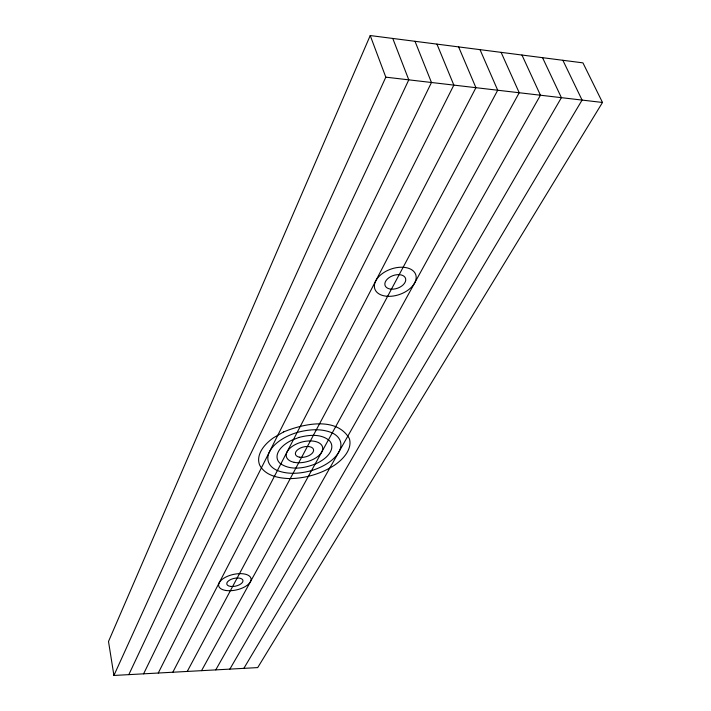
<?xml version="1.0" encoding="UTF-8"?>
<svg xmlns="http://www.w3.org/2000/svg" width="711" height="711" viewBox="0 0 711 711"><rect width="100%" height="100%" fill="white"/><g stroke="black" fill="none" stroke-linecap="round" stroke-linejoin="round"><path stroke-width="1.07" d="M370.227 35.55L108.507 641.482L113.92 675.45L257.711 667.593L602.493 102.464L582.94 62.861L370.227 35.55L385.806 77.161L113.92 675.45M128.824 674.632L408.789 79.845L392.765 38.447M143.604 673.832L431.47 82.494L415.002 41.3M158.269 673.024L453.84 85.107L436.945 44.118M172.817 672.233L475.926 87.684L458.613 46.899M187.251 671.442L497.709 90.226L480.005 49.646M201.56 670.66L519.217 92.741L501.113 52.356M215.762 669.886L540.44 95.221L521.963 55.031M229.857 669.122L561.397 97.665L542.546 57.68M243.837 668.358L582.078 100.082L562.872 60.284M385.806 77.161L602.493 102.464M283.671 431.906L273.602 437.718A46.802 25.374 -15 0 0 259.791 465.35C265.692 476.077 279.076 478.281 290.248 478.619C305.677 478.263 320.954 473.855 333.992 465.545A46.802 25.374 -15 0 0 349.332 438.518C336.374 416.255 303.206 423.863 283.671 431.906M299.002 437.434L292.132 440.056A28.076 15.215 -15 0 0 280.072 463.368C290.683 471.011 305.206 468.176 316.475 463.483A28.076 15.215 -15 0 0 329.166 440.42C320.768 433.541 308.814 434.865 299.002 437.434M311.534 470.584C300.451 473.615 288.337 474.752 277.397 470.54A37.434 20.299 -15 0 1 269.638 451.503A37.434 20.299 -15 0 1 297.136 432.484C308.538 429.382 321.096 428.182 332.241 432.91A37.434 20.299 -15 0 1 311.534 470.584M299.384 457.182A9.359 5.075 -15 0 0 313.595 450.596A9.359 5.075 -15 0 0 300.477 448.001A9.359 5.075 -15 0 0 299.384 457.182M294.185 462.337A18.717 10.141 -15 0 0 322.678 449.236A18.717 10.141 -15 0 0 296.531 443.957A18.717 10.141 -15 0 0 294.185 462.337M230.631 586.424A8.283 3.946 -12.9 0 0 242.993 580.931A8.283 3.946 -12.9 0 0 231.013 579.385A8.283 3.946 -12.9 0 0 230.631 586.424M226.294 590.53A16.566 7.892 -12.9 0 0 251.09 579.607A16.566 7.892 -12.9 0 0 227.182 576.434A16.566 7.892 -12.9 0 0 226.294 590.53M391.352 289.164A10.834 6.701 -19.5 0 0 405.652 278.801A10.834 6.701 -19.5 0 0 388.873 277.77A10.834 6.701 -19.5 0 0 391.352 289.164M387.282 296.283A21.668 13.402 -19.5 0 0 416.006 275.655A21.668 13.402 -19.5 0 0 382.536 273.424A21.668 13.402 -19.5 0 0 387.282 296.283"/></g></svg>
